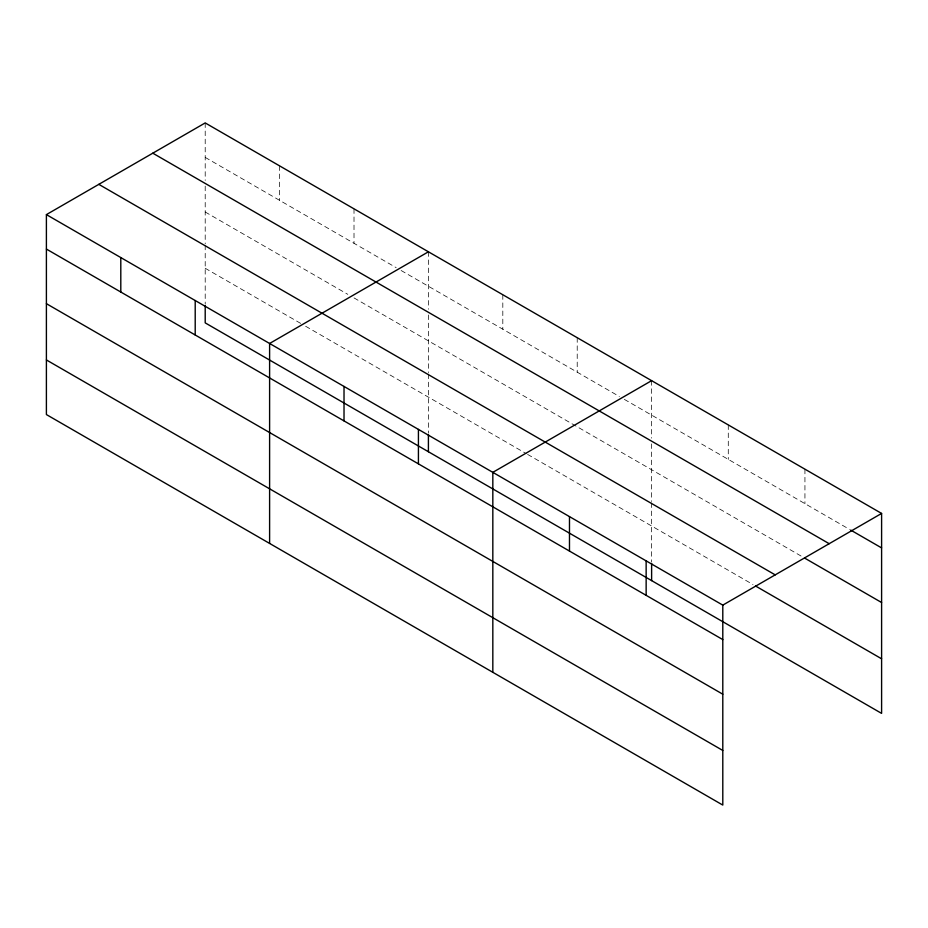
<?xml version="1.0" encoding="UTF-8"?>
<svg xmlns="http://www.w3.org/2000/svg" width="928" height="928" viewBox="0 0 928 928"><rect width="100%" height="100%" fill="white"/><g stroke="black" fill="none" stroke-linecap="round" stroke-linejoin="round"><path stroke-width="0.7" stroke-dasharray="4.64 3.48" d="M205.204 157.389L396.175 267.647M401.128 270.512L619.382 396.511M624.347 399.376L849.456 529.343M205.204 212.002L347.803 294.338M354.009 297.911L802.465 556.835M205.204 268.262L300.684 323.396M305.648 326.262L526.373 453.699M527.614 454.407L753.014 584.547M804.936 469.185L804.936 503.649M728.283 424.92L728.283 459.383M651.618 380.666L651.618 438.12M651.618 443.874L651.618 501.48M651.618 502.918L651.618 561.939M577.216 337.711L577.216 372.174M502.814 294.756L502.814 329.22M428.411 251.801L428.411 309.256M428.411 314.998L428.411 372.615M428.411 374.054L428.411 433.063M354.009 208.835L354.009 243.298M279.606 165.88L279.606 200.344M205.204 122.925L205.204 180.38M205.204 186.134L205.204 243.739M205.204 245.178L205.204 304.198"/><path stroke-width="1.39" d="M46.4 214.612L722.796 605.126L722.796 805.075L46.4 414.561L46.4 214.612L205.204 122.925L881.6 513.439L881.6 713.388L205.204 322.874L205.204 305.625M428.411 251.801L269.607 343.476L269.607 543.425M651.618 380.666L492.826 472.352L492.826 672.301M722.796 605.126L881.6 513.439M850.686 530.062L881.6 547.903M152.795 153.178L829.191 543.692M804.936 558.262L881.6 602.516M98.809 184.347L775.205 574.873M755.485 585.974L881.6 658.787M46.4 249.075L722.796 639.589M46.4 303.676L722.796 694.202M46.4 359.948L722.796 750.462M651.618 563.377L651.618 580.615M646.143 560.86L646.143 595.324M569.479 516.606L569.479 551.07M428.411 434.501L428.411 451.75M418.424 429.397L418.424 463.849M344.021 386.431L344.021 420.894M195.205 300.521L195.205 334.985M120.802 257.566L120.802 292.03"/></g></svg>
